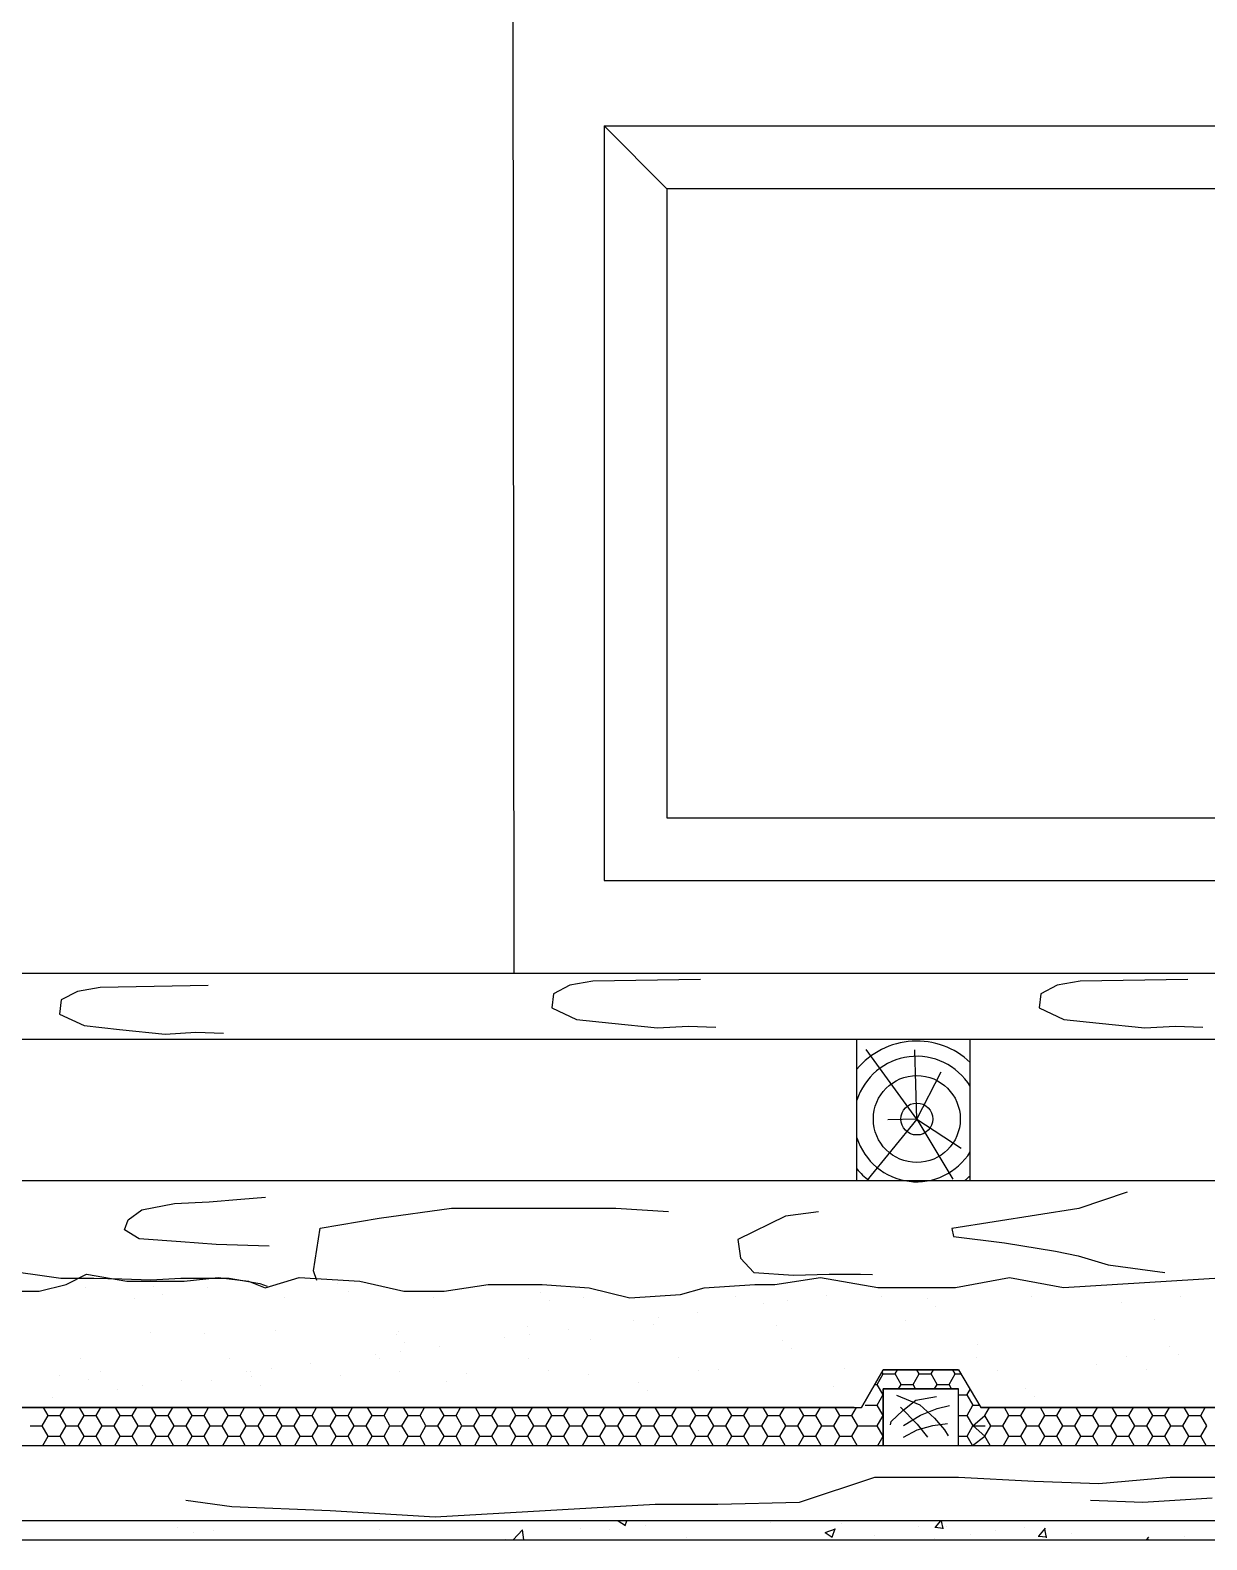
# Model space of a CAD drawing. Header units: millimetres. Extents: x 84778 to 227326, y -44398 to 146312.
# Drawn here: x 194694 to 195940, y -2601 to -1003 of the extents above; entities that cross this region are included whole.
import ezdxf

# ---------------------------------------------------------------- set-up
doc = ezdxf.new("R2010")
doc.units = ezdxf.units.MM
doc.header["$LTSCALE"] = 10
doc.layers.add('Тонкая', color=7, linetype='Continuous', lineweight=25)

msp = doc.modelspace()

# ---------------------------------------------------------------- linework, layer by layer
for p, q in [((195206.5, -2001.4), (195201.7, 2000.6)), ((195301.6, -1104.3), (195301.6, -1903.5)), ((195301.6, -1104.3), (195368.2, -1170.9)), ((195301.6, -1104.3), (196700.2, -1104.3)), ((195368.2, -1170.9), (195368.2, -1836.9)), ((196633.6, -1170.9), (195368.2, -1170.9)), ((195368.2, -1836.9), (196633.6, -1836.9)), ((195301.6, -1903.5), (196700.2, -1903.5))]:
    msp.add_line(p, q)
at = {"layer": 'Тонкая', "ltscale": 50}
for p, q in [((190671.6, -2001.4), (197791.6, -2001.4)), ((197071.6, -2221.4), (192031, -2221.4)), ((197071.6, -2581.4), (192031, -2581.4)), ((189451.6, -2601.4), (197071.6, -2601.4))]:
    msp.add_line(p, q, dxfattribs=at)
at = {"layer": 'Тонкая', "linetype": 'Continuous', "ltscale": 1000}
for p, q in [((195289.7, -2010.1), (195265.5, -2014.1)), ((195403.8, -2008.1), (195289.7, -2010.1)), ((195805.6, -2010.1), (195781.3, -2014.1)), ((195919.6, -2008.1), (195805.6, -2010.1)), ((194727, -2029.7), (194724.9, -2044.9)), ((194744.1, -2020.7), (194727, -2029.7)), ((194768.3, -2016.6), (194744.1, -2020.7)), ((194882.4, -2014.6), (194768.3, -2016.6)), ((195248.3, -2023.2), (195246.3, -2038.3)), ((195265.5, -2014.1), (195248.3, -2023.2)), ((195764.2, -2023.2), (195762.2, -2038.3)), ((195781.3, -2014.1), (195764.2, -2023.2)), ((194724.9, -2044.9), (194751.2, -2057)), ((195246.3, -2038.3), (195272.6, -2050.4)), ((195762.2, -2038.3), (195788.4, -2050.4)), ((194751.2, -2057), (194788.5, -2061)), ((194788.5, -2061), (194837, -2066.1)), ((195272.6, -2050.4), (195309.9, -2054.5)), ((195309.9, -2054.5), (195358.4, -2059.5)), ((195358.4, -2059.5), (195390.7, -2057.5)), ((195390.7, -2057.5), (195419.9, -2058.5)), ((195788.4, -2050.4), (195825.8, -2054.5)), ((195825.8, -2054.5), (195874.2, -2059.5)), ((195874.2, -2059.5), (195906.5, -2057.5)), ((195906.5, -2057.5), (195935.8, -2058.5)), ((190671.6, -2071.4), (197071.6, -2071.4)), ((194837, -2066.1), (194869.3, -2064)), ((194869.3, -2064), (194898.6, -2065)), ((195569.4, -2221), (195569.4, -2071.4)), ((195689.4, -2221), (195689.4, -2071.4)), ((195632.8, -2155.9), (195579.3, -2082.4)), ((195632.8, -2155.9), (195630.7, -2082.6)), ((195632.8, -2155.9), (195658.5, -2105.9)), ((195632.8, -2155.9), (195580, -2221)), ((195632.8, -2155.9), (195602, -2156.6)), ((195632.8, -2155.9), (195679.6, -2186.7)), ((195632.8, -2155.9), (195671, -2219.4)), ((195855.5, -2233.3), (195804.5, -2250.6)), ((194797.8, -2262.7), (194812.3, -2252.2)), ((194812.3, -2252.2), (194846.9, -2245.4)), ((194846.9, -2245.4), (194883.4, -2243.5)), ((194883.4, -2243.5), (194917.1, -2240.6)), ((194917.1, -2240.6), (194943.1, -2238.7)), ((195063.5, -2260.8), (195140.1, -2250.4)), ((195140.1, -2250.4), (195199.3, -2250.4)), ((195199.3, -2250.4), (195262, -2250.4)), ((195262, -2250.4), (195314.2, -2250.4)), ((195314.2, -2250.4), (195369.9, -2253.9)), ((195804.5, -2250.6), (195669.9, -2271.8)), ((194794, -2273.3), (194797.8, -2262.7)), ((195000.9, -2271.3), (195063.5, -2260.8)), ((195493.6, -2258.7), (195443.4, -2283.3)), ((195528.6, -2254), (195493.6, -2258.7)), ((194809.4, -2282.9), (194794, -2273.3)), ((194853.6, -2285.8), (194809.4, -2282.9)), ((194993.9, -2316.5), (195000.9, -2271.3)), ((195443.4, -2283.3), (195446.2, -2303.2)), ((195669.9, -2271.8), (195671.8, -2280.4)), ((195671.8, -2280.4), (195725.7, -2287.1)), ((194891.1, -2288.7), (194853.6, -2285.8)), ((194946.9, -2290.6), (194891.1, -2288.7)), ((195725.7, -2287.1), (195779.5, -2295.8)), ((195779.5, -2295.8), (195803.6, -2300.6)), ((195803.6, -2300.6), (195835.3, -2310.2)), ((194657.4, -2314.6), (194726.6, -2324.3)), ((194997.4, -2326.9), (194993.9, -2316.5)), ((195446.2, -2303.2), (195460.4, -2318.3)), ((195835.3, -2310.2), (195895.4, -2318.5)), ((194703.5, -2338.1), (194732.1, -2331)), ((194726.6, -2324.3), (194761.3, -2324.3)), ((194732.1, -2331), (194753.5, -2320.3)), ((194753.5, -2320.3), (194796.4, -2327.4)), ((194761.3, -2324.3), (194791.1, -2325.2)), ((194791.1, -2325.2), (194821.9, -2326.2)), ((194796.4, -2327.4), (194835.7, -2327.4)), ((194821.9, -2326.2), (194853.6, -2324.3)), ((194824.6, -2333.5), (194824.6, -2333.5)), ((194835.7, -2327.4), (194857.2, -2327.4)), ((194853.6, -2324.3), (194904.6, -2324.3)), ((194857.2, -2327.4), (194892.9, -2323.8)), ((194892.9, -2323.8), (194925.1, -2327.4)), ((194904.6, -2324.3), (194937.3, -2330)), ((194925.1, -2327.4), (194942.9, -2334.6)), ((194937.3, -2330), (194945, -2332.9)), ((194942.9, -2334.6), (194978.7, -2323.8)), ((194978.7, -2323.8), (195043, -2327.4)), ((195019.5, -2329.7), (195019.5, -2329.7)), ((195043, -2327.4), (195089.5, -2338.1)), ((195132.4, -2338.1), (195178.8, -2331)), ((195178.8, -2331), (195236, -2331)), ((195236, -2331), (195286, -2334.6)), ((195407.6, -2334.6), (195461.2, -2331)), ((195460.4, -2318.3), (195502.1, -2321.2)), ((195461.2, -2331), (195482.6, -2331)), ((195482.6, -2331), (195530.7, -2323.7)), ((195502.1, -2321.2), (195539.9, -2320.2)), ((195530.7, -2323.7), (195591.5, -2334.4)), ((195539.9, -2320.2), (195573.1, -2320.2)), ((195573.1, -2320.2), (195586, -2320.6)), ((195673.7, -2334.4), (195730.8, -2323.7)), ((195730.8, -2323.7), (195788, -2334.4)), ((195788, -2334.4), (195845.2, -2330.8)), ((195845.2, -2330.8), (195959.6, -2323.7)), ((194657, -2338.1), (194703.5, -2338.1)), ((194752.3, -2334), (194752.3, -2334)), ((194804.8, -2345.4), (194804.8, -2345.4)), ((194833.9, -2342.1), (194833.9, -2342.1)), ((194882.3, -2334.6), (194882.3, -2334.6)), ((194963, -2345.1), (194963, -2345.1)), ((195030.8, -2338), (195030.8, -2338)), ((195089.5, -2338.1), (195132.4, -2338.1)), ((195121.2, -2344.8), (195121.2, -2344.8)), ((195234.1, -2339.7), (195234.1, -2339.7)), ((195243.5, -2348.3), (195243.5, -2348.3)), ((195279.4, -2344.6), (195279.4, -2344.6)), ((195286, -2334.6), (195328.9, -2345.3)), ((195328.9, -2345.3), (195382.5, -2341.7)), ((195382.5, -2341.7), (195407.6, -2334.6)), ((195440.4, -2344.2), (195440.4, -2344.2)), ((195496.4, -2348.3), (195496.4, -2348.3)), ((195537.7, -2342.8), (195537.7, -2342.8)), ((195591.5, -2334.4), (195673.7, -2334.4)), ((195595.8, -2344), (195595.8, -2344)), ((195643.6, -2346), (195643.6, -2346)), ((195754, -2343.7), (195754, -2343.7)), ((195912.2, -2343.4), (195912.2, -2343.4)), ((195401, -2360.8), (195401, -2360.8)), ((195470, -2351.7), (195470, -2351.7)), ((195653, -2354.6), (195653, -2354.6)), ((195849.9, -2350.5), (195849.9, -2350.5)), ((194954, -2379.9), (194954, -2379.9)), ((195083.9, -2380.5), (195083.9, -2380.5)), ((195221.1, -2375.6), (195221.1, -2375.6)), ((195264.2, -2378.8), (195264.2, -2378.8)), ((195333.2, -2369.7), (195333.2, -2369.7)), ((195354.1, -2373.9), (195354.1, -2373.9)), ((195359.7, -2366.3), (195359.7, -2366.3)), ((195484, -2374.5), (195484, -2374.5)), ((195621.3, -2369.6), (195621.3, -2369.6)), ((195884.2, -2368.5), (195884.2, -2368.5)), ((194821, -2381.6), (194821, -2381.6)), ((194878.1, -2382.6), (194878.1, -2382.6)), ((195081.4, -2384.3), (195081.4, -2384.3)), ((195090.8, -2392.9), (195090.8, -2392.9)), ((195127.5, -2396.8), (195127.5, -2396.8)), ((195196.5, -2387.7), (195196.5, -2387.7)), ((195222.9, -2384.3), (195222.9, -2384.3)), ((195287.7, -2388.8), (195287.7, -2388.8)), ((195490.9, -2390.6), (195490.9, -2390.6)), ((195697.2, -2395), (195697.2, -2395)), ((195900.5, -2396.8), (195900.5, -2396.8)), ((194747.3, -2409.9), (194747.3, -2409.9)), ((194905.5, -2409.6), (194905.5, -2409.6)), ((195059.7, -2405.7), (195059.7, -2405.7)), ((195063.7, -2409.3), (195063.7, -2409.3)), ((195086.2, -2402.3), (195086.2, -2402.3)), ((195221.9, -2409), (195221.9, -2409)), ((195380.1, -2408.7), (195380.1, -2408.7)), ((195500.3, -2399.1), (195500.3, -2399.1)), ((195696.5, -2408.1), (195696.5, -2408.1)), ((195854.7, -2407.8), (195854.7, -2407.8)), ((195909.8, -2405.4), (195909.8, -2405.4)), ((194725.4, -2427.2), (194725.4, -2427.2)), ((194768.7, -2423.5), (194768.7, -2423.5)), ((194923, -2423.7), (194923, -2423.7)), ((194926.9, -2423.2), (194926.9, -2423.2)), ((194928.7, -2428.9), (194928.7, -2428.9)), ((194949.4, -2420.3), (194949.4, -2420.3)), ((194990.7, -2414.8), (194990.7, -2414.8)), ((195022.7, -2427.5), (195022.7, -2427.5)), ((195085.1, -2422.9), (195085.1, -2422.9)), ((195155.6, -2425.8), (195155.6, -2425.8)), ((195243.3, -2422.6), (195243.3, -2422.6)), ((195285.6, -2426.5), (195285.6, -2426.5)), ((195401.5, -2422.3), (195401.5, -2422.3)), ((195422.8, -2421.5), (195422.8, -2421.5)), ((195555.8, -2419.8), (195555.8, -2419.8)), ((195597.1, -2421.4), (195574.4, -2461.4)), ((195574.4, -2461.4), (195597.1, -2421.4)), ((195574.4, -2461.4), (195597.1, -2421.4)), ((195590.7, -2436.8), (195597.1, -2425.8)), ((195597.1, -2425.8), (195595.9, -2423.6)), ((195677.1, -2421.4), (195597.1, -2421.4)), ((195597.1, -2421.4), (195677.1, -2421.4)), ((195597.1, -2421.4), (195677.1, -2421.4)), ((195597.1, -2421.4), (195677.1, -2421.4)), ((195597.1, -2425.8), (195609.8, -2425.8)), ((195609.8, -2425.8), (195612.3, -2421.4)), ((195616.2, -2436.8), (195609.8, -2425.8)), ((195628.8, -2436.8), (195635.2, -2425.8)), ((195635.2, -2425.8), (195632.7, -2421.4)), ((195635.2, -2425.8), (195647.9, -2425.8)), ((195647.9, -2425.8), (195650.4, -2421.4)), ((195654.3, -2436.8), (195647.9, -2425.8)), ((195666.9, -2436.8), (195673.3, -2425.8)), ((195673.3, -2425.8), (195670.8, -2421.4)), ((195673.3, -2425.8), (195679.7, -2425.8)), ((195677.1, -2421.4), (195700.5, -2461.4)), ((195717.9, -2421.8), (195717.9, -2421.8)), ((195822.9, -2415.5), (195822.9, -2415.5)), ((195876.1, -2421.5), (195876.1, -2421.5)), ((194755.5, -2431.9), (194755.5, -2431.9)), ((194786.3, -2441.8), (194786.3, -2441.8)), ((194812.7, -2438.3), (194812.7, -2438.3)), ((194854, -2432.8), (194854, -2432.8)), ((194885.5, -2432.5), (194885.5, -2432.5)), ((194938, -2437.5), (194938, -2437.5)), ((195134.9, -2433.4), (195134.9, -2433.4)), ((195338.2, -2435.1), (195338.2, -2435.1)), ((195347.6, -2443.7), (195347.6, -2443.7)), ((195544.5, -2439.6), (195544.5, -2439.6)), ((195588.4, -2436.8), (195590.8, -2436.8)), ((195597.1, -2447.8), (195590.8, -2436.8)), ((195677.1, -2441.4), (195597.1, -2441.4)), ((195597.1, -2441.4), (195597.1, -2501.4)), ((195597.1, -2441.4), (195677.1, -2441.4)), ((195597.1, -2501.4), (195597.1, -2441.4)), ((195613.5, -2441.4), (195616.1, -2436.8)), ((195616.2, -2436.8), (195628.9, -2436.8)), ((195631.5, -2441.4), (195628.9, -2436.8)), ((195651.6, -2441.4), (195654.2, -2436.8)), ((195654.3, -2436.8), (195667, -2436.8)), ((195669.6, -2441.4), (195667, -2436.8)), ((195677.1, -2501.4), (195677.1, -2441.4)), ((195677.1, -2501.4), (195677.1, -2441.4)), ((195686, -2447.7), (195689.2, -2442.1)), ((195747.8, -2441.4), (195747.8, -2441.4)), ((194717.3, -2450.8), (194717.3, -2450.8)), ((195578.1, -2458.8), (195590.8, -2458.8)), ((195590.7, -2458.7), (195597.1, -2447.7)), ((195597.1, -2469.8), (195590.8, -2458.8)), ((195611.2, -2448.1), (195635.9, -2458.4)), ((195615.4, -2461.1), (195633.2, -2478.9)), ((195618.1, -2464.5), (195631.8, -2453.6)), ((195631.8, -2453.6), (195653.7, -2449.5)), ((195635.9, -2458.4), (195651.7, -2472.7)), ((195654.4, -2462.5), (195667.4, -2459.1)), ((195677.1, -2447.8), (195686, -2447.8)), ((195692.4, -2458.8), (195686, -2447.8)), ((195686, -2469.7), (195692.3, -2458.7)), ((195692.4, -2458.8), (195698.9, -2458.8)), ((195757.1, -2450), (195757.1, -2450)), ((194492.7, -2461.4), (195574.4, -2461.4)), ((195566.6, -2461.4), (194492.7, -2461.4)), ((194492.7, -2461.4), (195566.6, -2461.4)), ((194706.7, -2480.7), (194713.1, -2469.7)), ((194713.1, -2469.8), (194708.2, -2461.4)), ((194713.1, -2469.8), (194725.8, -2469.8)), ((194725.8, -2469.7), (194730.6, -2461.4)), ((194732.1, -2480.8), (194725.8, -2469.8)), ((194744.8, -2480.7), (194751.2, -2469.7)), ((194751.2, -2469.8), (194746.3, -2461.4)), ((194751.2, -2469.8), (194763.9, -2469.8)), ((194763.9, -2469.7), (194768.7, -2461.4)), ((194770.2, -2480.8), (194763.9, -2469.8)), ((194782.9, -2480.7), (194789.3, -2469.7)), ((194789.3, -2469.8), (194784.4, -2461.4)), ((194789.3, -2469.8), (194802, -2469.8)), ((194802, -2469.7), (194806.8, -2461.4)), ((194808.3, -2480.8), (194802, -2469.8)), ((194821, -2480.7), (194827.4, -2469.7)), ((194827.4, -2469.8), (194822.5, -2461.4)), ((194827.4, -2469.8), (194840.1, -2469.8)), ((194840.1, -2469.7), (194844.9, -2461.4)), ((194846.4, -2480.8), (194840.1, -2469.8)), ((194859.1, -2480.7), (194865.5, -2469.7)), ((194865.5, -2469.8), (194860.6, -2461.4)), ((194865.5, -2469.8), (194878.2, -2469.8)), ((194878.2, -2469.7), (194883, -2461.4)), ((194884.5, -2480.8), (194878.2, -2469.8)), ((194897.2, -2480.7), (194903.6, -2469.7)), ((194903.6, -2469.8), (194898.7, -2461.4)), ((194903.6, -2469.8), (194916.3, -2469.8)), ((194916.3, -2469.7), (194921.1, -2461.4)), ((194922.6, -2480.8), (194916.3, -2469.8)), ((194935.3, -2480.7), (194941.7, -2469.7)), ((194941.7, -2469.8), (194936.8, -2461.4)), ((194941.7, -2469.8), (194954.4, -2469.8)), ((194954.4, -2469.7), (194959.2, -2461.4)), ((194960.7, -2480.8), (194954.4, -2469.8)), ((194973.4, -2480.7), (194979.8, -2469.7)), ((194979.8, -2469.8), (194974.9, -2461.4)), ((194979.8, -2469.8), (194992.5, -2469.8)), ((194992.5, -2469.7), (194997.3, -2461.4)), ((194998.8, -2480.8), (194992.5, -2469.8)), ((195011.5, -2480.7), (195017.9, -2469.7)), ((195017.9, -2469.8), (195013, -2461.4)), ((195017.9, -2469.8), (195030.6, -2469.8)), ((195030.6, -2469.7), (195035.4, -2461.4)), ((195036.9, -2480.8), (195030.6, -2469.8)), ((195049.6, -2480.7), (195056, -2469.7)), ((195056, -2469.8), (195051.1, -2461.4)), ((195056, -2469.8), (195068.7, -2469.8)), ((195068.7, -2469.7), (195073.5, -2461.4)), ((195075, -2480.8), (195068.7, -2469.8)), ((195087.7, -2480.7), (195094.1, -2469.7)), ((195094.1, -2469.8), (195089.2, -2461.4)), ((195094.1, -2469.8), (195106.8, -2469.8)), ((195106.8, -2469.7), (195111.6, -2461.4)), ((195113.1, -2480.8), (195106.8, -2469.8)), ((195125.8, -2480.7), (195132.2, -2469.7)), ((195132.2, -2469.8), (195127.3, -2461.4)), ((195132.2, -2469.8), (195144.9, -2469.8)), ((195144.9, -2469.7), (195149.7, -2461.4)), ((195151.2, -2480.8), (195144.9, -2469.8)), ((195163.9, -2480.7), (195170.3, -2469.7)), ((195170.3, -2469.8), (195165.4, -2461.4)), ((195170.3, -2469.8), (195183, -2469.8)), ((195183, -2469.7), (195187.8, -2461.4)), ((195189.3, -2480.8), (195183, -2469.8)), ((195202, -2480.7), (195208.4, -2469.7)), ((195208.4, -2469.8), (195203.5, -2461.4)), ((195208.4, -2469.8), (195221.1, -2469.8)), ((195221.1, -2469.7), (195225.9, -2461.4)), ((195227.4, -2480.8), (195221.1, -2469.8)), ((195240.1, -2480.7), (195246.5, -2469.7)), ((195246.5, -2469.8), (195241.6, -2461.4)), ((195246.5, -2469.8), (195259.2, -2469.8)), ((195259.2, -2469.7), (195264, -2461.4)), ((195265.5, -2480.8), (195259.2, -2469.8)), ((195278.2, -2480.7), (195284.6, -2469.7)), ((195284.6, -2469.8), (195279.7, -2461.4)), ((195284.6, -2469.8), (195297.3, -2469.8)), ((195297.3, -2469.7), (195302.1, -2461.4)), ((195303.6, -2480.8), (195297.3, -2469.8)), ((195316.3, -2480.7), (195322.7, -2469.7)), ((195322.7, -2469.8), (195317.8, -2461.4)), ((195322.7, -2469.8), (195335.4, -2469.8)), ((195335.4, -2469.7), (195340.2, -2461.4)), ((195341.7, -2480.8), (195335.4, -2469.8)), ((195354.4, -2480.7), (195360.8, -2469.7)), ((195360.8, -2469.8), (195355.9, -2461.4)), ((195360.8, -2469.8), (195373.5, -2469.8)), ((195373.5, -2469.7), (195378.3, -2461.4)), ((195379.8, -2480.8), (195373.5, -2469.8)), ((195392.5, -2480.7), (195398.9, -2469.7)), ((195398.9, -2469.8), (195394, -2461.4)), ((195398.9, -2469.8), (195411.6, -2469.8)), ((195411.6, -2469.7), (195416.4, -2461.4)), ((195417.9, -2480.8), (195411.6, -2469.8)), ((195430.6, -2480.7), (195437, -2469.7)), ((195437, -2469.8), (195432.1, -2461.4)), ((195437, -2469.8), (195449.7, -2469.8)), ((195449.7, -2469.7), (195454.5, -2461.4)), ((195456, -2480.8), (195449.7, -2469.8)), ((195468.7, -2480.7), (195475.1, -2469.7)), ((195475.1, -2469.8), (195470.2, -2461.4)), ((195475.1, -2469.8), (195487.8, -2469.8)), ((195487.8, -2469.7), (195492.6, -2461.4)), ((195494.1, -2480.8), (195487.8, -2469.8)), ((195506.8, -2480.7), (195513.2, -2469.7)), ((195513.2, -2469.8), (195508.3, -2461.4)), ((195513.2, -2469.8), (195525.9, -2469.8)), ((195525.9, -2469.7), (195530.7, -2461.4)), ((195532.2, -2480.8), (195525.9, -2469.8)), ((195544.9, -2480.7), (195551.3, -2469.7)), ((195551.3, -2469.8), (195546.4, -2461.4)), ((195551.3, -2469.8), (195564, -2469.8)), ((195551.3, -2469.8), (195564, -2469.8)), ((195564, -2469.8), (195568.8, -2461.4)), ((195570.3, -2480.8), (195564, -2469.8)), ((195590.7, -2480.7), (195597.1, -2469.7)), ((195605.1, -2479.6), (195605.8, -2476.2)), ((195605.8, -2476.2), (195618.1, -2464.5)), ((195618.8, -2480.3), (195636.6, -2469.3)), ((195636.6, -2469.3), (195654.4, -2462.5)), ((195651.7, -2472.7), (195662, -2485.1)), ((195677.1, -2469.8), (195686, -2469.8)), ((195692.4, -2480.8), (195686, -2469.8)), ((195692.3, -2480.7), (195704.9, -2469.8)), ((195700.5, -2461.4), (196782.1, -2461.4)), ((196774.4, -2461.4), (195700.5, -2461.4)), ((195700.5, -2461.4), (196774.4, -2461.4)), ((195704.9, -2469.7), (195709.7, -2461.4)), ((195711.3, -2480.8), (195704.9, -2469.8)), ((195723.9, -2480.7), (195730.3, -2469.7)), ((195730.3, -2469.8), (195725.5, -2461.4)), ((195730.3, -2469.8), (195743, -2469.8)), ((195743, -2469.7), (195747.8, -2461.4)), ((195749.4, -2480.8), (195743, -2469.8)), ((195762, -2480.7), (195768.4, -2469.7)), ((195768.4, -2469.8), (195763.6, -2461.4)), ((195768.4, -2469.8), (195781.1, -2469.8)), ((195781.1, -2469.7), (195785.9, -2461.4)), ((195787.5, -2480.8), (195781.1, -2469.8)), ((195800.1, -2480.7), (195806.5, -2469.7)), ((195806.5, -2469.8), (195801.7, -2461.4)), ((195806.5, -2469.8), (195819.2, -2469.8)), ((195819.2, -2469.7), (195824, -2461.4)), ((195825.6, -2480.8), (195819.2, -2469.8)), ((195838.2, -2480.7), (195844.6, -2469.7)), ((195844.6, -2469.8), (195839.8, -2461.4)), ((195844.6, -2469.8), (195857.3, -2469.8)), ((195857.3, -2469.7), (195862.1, -2461.4)), ((195863.7, -2480.8), (195857.3, -2469.8)), ((195876.3, -2480.7), (195882.7, -2469.7)), ((195882.7, -2469.8), (195877.9, -2461.4)), ((195882.7, -2469.8), (195895.4, -2469.8)), ((195895.4, -2469.7), (195900.2, -2461.4)), ((195901.8, -2480.8), (195895.4, -2469.8)), ((195914.4, -2480.7), (195920.8, -2469.7)), ((195920.8, -2469.8), (195916, -2461.4)), ((195920.8, -2469.8), (195933.5, -2469.8)), ((195933.5, -2469.7), (195938.3, -2461.4)), ((195939.9, -2480.8), (195933.5, -2469.8)), ((194694, -2480.7), (194706.7, -2480.7)), ((194713.1, -2491.8), (194706.7, -2480.8)), ((194707.5, -2501.4), (194713.1, -2491.7)), ((194713.1, -2491.7), (194725.8, -2491.7)), ((194725.8, -2491.7), (194732.1, -2480.7)), ((194731.3, -2501.4), (194725.8, -2491.8)), ((194732.1, -2480.7), (194744.8, -2480.7)), ((194751.2, -2491.8), (194744.8, -2480.8)), ((194745.6, -2501.4), (194751.2, -2491.7)), ((194751.2, -2491.7), (194763.9, -2491.7)), ((194763.9, -2491.7), (194770.2, -2480.7)), ((194769.4, -2501.4), (194763.9, -2491.8)), ((194770.2, -2480.7), (194782.9, -2480.7)), ((194789.3, -2491.8), (194782.9, -2480.8)), ((194783.7, -2501.4), (194789.3, -2491.7)), ((194789.3, -2491.7), (194802, -2491.7)), ((194802, -2491.7), (194808.3, -2480.7)), ((194807.5, -2501.4), (194802, -2491.8)), ((194808.3, -2480.7), (194821, -2480.7)), ((194827.4, -2491.8), (194821, -2480.8)), ((194821.8, -2501.4), (194827.4, -2491.7)), ((194827.4, -2491.7), (194840.1, -2491.7)), ((194840.1, -2491.7), (194846.4, -2480.7)), ((194845.6, -2501.4), (194840.1, -2491.8)), ((194846.4, -2480.7), (194859.1, -2480.7)), ((194865.5, -2491.8), (194859.1, -2480.8)), ((194859.9, -2501.4), (194865.5, -2491.7)), ((194865.5, -2491.7), (194878.2, -2491.7)), ((194878.2, -2491.7), (194884.5, -2480.7)), ((194883.7, -2501.4), (194878.2, -2491.8)), ((194884.5, -2480.7), (194897.2, -2480.7)), ((194903.6, -2491.8), (194897.2, -2480.8)), ((194898, -2501.4), (194903.6, -2491.7)), ((194903.6, -2491.7), (194916.3, -2491.7)), ((194916.3, -2491.7), (194922.6, -2480.7)), ((194921.8, -2501.4), (194916.3, -2491.8)), ((194922.6, -2480.7), (194935.3, -2480.7)), ((194941.7, -2491.8), (194935.3, -2480.8)), ((194936.1, -2501.4), (194941.7, -2491.7)), ((194941.7, -2491.7), (194954.4, -2491.7)), ((194954.4, -2491.7), (194960.7, -2480.7)), ((194959.9, -2501.4), (194954.4, -2491.8)), ((194960.7, -2480.7), (194973.4, -2480.7)), ((194979.8, -2491.8), (194973.4, -2480.8)), ((194974.2, -2501.4), (194979.8, -2491.7)), ((194979.8, -2491.7), (194992.5, -2491.7)), ((194992.5, -2491.7), (194998.8, -2480.7)), ((194998, -2501.4), (194992.5, -2491.8)), ((194998.8, -2480.7), (195011.5, -2480.7)), ((195017.9, -2491.8), (195011.5, -2480.8)), ((195012.3, -2501.4), (195017.9, -2491.7)), ((195017.9, -2491.7), (195030.6, -2491.7)), ((195030.6, -2491.7), (195036.9, -2480.7)), ((195036.1, -2501.4), (195030.6, -2491.8)), ((195036.9, -2480.7), (195049.6, -2480.7)), ((195056, -2491.8), (195049.6, -2480.8)), ((195050.4, -2501.4), (195056, -2491.7)), ((195056, -2491.7), (195068.7, -2491.7)), ((195068.7, -2491.7), (195075, -2480.7)), ((195074.2, -2501.4), (195068.7, -2491.8)), ((195075, -2480.7), (195087.7, -2480.7)), ((195094.1, -2491.8), (195087.7, -2480.8)), ((195088.5, -2501.4), (195094.1, -2491.7)), ((195094.1, -2491.7), (195106.8, -2491.7)), ((195106.8, -2491.7), (195113.1, -2480.7)), ((195112.3, -2501.4), (195106.8, -2491.8)), ((195113.1, -2480.7), (195125.8, -2480.7)), ((195132.2, -2491.8), (195125.8, -2480.8)), ((195126.6, -2501.4), (195132.2, -2491.7)), ((195132.2, -2491.7), (195144.9, -2491.7)), ((195144.9, -2491.7), (195151.2, -2480.7)), ((195150.4, -2501.4), (195144.9, -2491.8)), ((195151.2, -2480.7), (195163.9, -2480.7)), ((195170.3, -2491.8), (195163.9, -2480.8)), ((195164.7, -2501.4), (195170.3, -2491.7)), ((195170.3, -2491.7), (195183, -2491.7)), ((195183, -2491.7), (195189.3, -2480.7)), ((195188.5, -2501.4), (195183, -2491.8)), ((195189.3, -2480.7), (195202, -2480.7)), ((195208.4, -2491.8), (195202, -2480.8)), ((195202.8, -2501.4), (195208.4, -2491.7)), ((195208.4, -2491.7), (195221.1, -2491.7)), ((195221.1, -2491.7), (195227.4, -2480.7)), ((195226.6, -2501.4), (195221.1, -2491.8)), ((195227.4, -2480.7), (195240.1, -2480.7)), ((195246.5, -2491.8), (195240.1, -2480.8)), ((195240.9, -2501.4), (195246.5, -2491.7)), ((195246.5, -2491.7), (195259.2, -2491.7)), ((195259.2, -2491.7), (195265.5, -2480.7)), ((195264.7, -2501.4), (195259.2, -2491.8)), ((195265.5, -2480.7), (195278.2, -2480.7)), ((195284.6, -2491.8), (195278.2, -2480.8)), ((195279, -2501.4), (195284.6, -2491.7)), ((195284.6, -2491.7), (195297.3, -2491.7)), ((195297.3, -2491.7), (195303.6, -2480.7)), ((195302.8, -2501.4), (195297.3, -2491.8)), ((195303.6, -2480.7), (195316.3, -2480.7)), ((195322.7, -2491.8), (195316.3, -2480.8)), ((195317.1, -2501.4), (195322.7, -2491.7)), ((195322.7, -2491.7), (195335.4, -2491.7)), ((195335.4, -2491.7), (195341.7, -2480.7)), ((195340.9, -2501.4), (195335.4, -2491.8)), ((195341.7, -2480.7), (195354.4, -2480.7)), ((195360.8, -2491.8), (195354.4, -2480.8)), ((195355.2, -2501.4), (195360.8, -2491.7)), ((195360.8, -2491.7), (195373.5, -2491.7)), ((195373.5, -2491.7), (195379.8, -2480.7)), ((195379, -2501.4), (195373.5, -2491.8)), ((195379.8, -2480.7), (195392.5, -2480.7)), ((195398.9, -2491.8), (195392.5, -2480.8)), ((195393.3, -2501.4), (195398.9, -2491.7)), ((195398.9, -2491.7), (195411.6, -2491.7)), ((195411.6, -2491.7), (195417.9, -2480.7)), ((195417.1, -2501.4), (195411.6, -2491.8)), ((195417.9, -2480.7), (195430.6, -2480.7)), ((195437, -2491.8), (195430.6, -2480.8)), ((195431.4, -2501.4), (195437, -2491.7)), ((195437, -2491.7), (195449.7, -2491.7)), ((195449.7, -2491.7), (195456, -2480.7)), ((195455.2, -2501.4), (195449.7, -2491.8)), ((195456, -2480.7), (195468.7, -2480.7)), ((195475.1, -2491.8), (195468.7, -2480.8)), ((195469.5, -2501.4), (195475.1, -2491.7)), ((195475.1, -2491.7), (195487.8, -2491.7)), ((195487.8, -2491.7), (195494.1, -2480.7)), ((195493.3, -2501.4), (195487.8, -2491.8)), ((195494.1, -2480.7), (195506.8, -2480.7)), ((195513.2, -2491.8), (195506.8, -2480.8)), ((195507.6, -2501.4), (195513.2, -2491.7)), ((195513.2, -2491.7), (195525.9, -2491.7)), ((195525.9, -2491.7), (195532.2, -2480.7)), ((195531.4, -2501.4), (195525.9, -2491.8)), ((195532.2, -2480.7), (195544.9, -2480.7)), ((195551.3, -2491.8), (195544.9, -2480.8)), ((195545.7, -2501.4), (195551.3, -2491.7)), ((195551.3, -2491.7), (195564, -2491.7)), ((195551.3, -2491.8), (195564, -2491.8)), ((195564, -2491.8), (195570.3, -2480.8)), ((195569.5, -2501.4), (195564, -2491.8)), ((195570.4, -2480.8), (195583.1, -2480.8)), ((195570.4, -2480.8), (195574.4, -2480.8)), ((195578.1, -2480.7), (195590.8, -2480.7)), ((195597.1, -2491.8), (195590.8, -2480.8)), ((195591.5, -2501.4), (195597.1, -2491.7)), ((195618.8, -2492.6), (195633.2, -2485.1)), ((195633.2, -2478.9), (195644.1, -2492.6)), ((195633.2, -2485.1), (195649.6, -2480.3)), ((195649.6, -2480.3), (195665.4, -2478.2)), ((195662, -2485.1), (195666.1, -2491.2)), ((195677.1, -2491.7), (195686, -2491.7)), ((195686, -2491.7), (195692.3, -2480.7)), ((195691.6, -2501.4), (195686, -2491.8)), ((195691.6, -2501.4), (195704.9, -2491.8)), ((195692.4, -2480.7), (195705.1, -2480.7)), ((195692.4, -2480.7), (195704.9, -2491.8)), ((195704.9, -2491.7), (195711.2, -2480.7)), ((195710.5, -2501.4), (195704.9, -2491.8)), ((195711.3, -2480.7), (195724, -2480.7)), ((195730.3, -2491.8), (195724, -2480.8)), ((195724.7, -2501.4), (195730.3, -2491.7)), ((195730.3, -2491.7), (195743, -2491.7)), ((195743, -2491.7), (195749.3, -2480.7)), ((195748.6, -2501.4), (195743, -2491.8)), ((195749.4, -2480.7), (195762.1, -2480.7)), ((195768.4, -2491.8), (195762.1, -2480.8)), ((195762.8, -2501.4), (195768.4, -2491.7)), ((195768.4, -2491.7), (195781.1, -2491.7)), ((195781.1, -2491.7), (195787.4, -2480.7)), ((195786.7, -2501.4), (195781.1, -2491.8)), ((195787.5, -2480.7), (195800.2, -2480.7)), ((195806.5, -2491.8), (195800.2, -2480.8)), ((195800.9, -2501.4), (195806.5, -2491.7)), ((195806.5, -2491.7), (195819.2, -2491.7)), ((195819.2, -2491.7), (195825.5, -2480.7)), ((195824.8, -2501.4), (195819.2, -2491.8)), ((195825.6, -2480.7), (195838.3, -2480.7)), ((195844.6, -2491.8), (195838.3, -2480.8)), ((195839, -2501.4), (195844.6, -2491.7)), ((195844.6, -2491.7), (195857.3, -2491.7)), ((195857.3, -2491.7), (195863.6, -2480.7)), ((195862.9, -2501.4), (195857.3, -2491.8)), ((195863.7, -2480.7), (195876.4, -2480.7)), ((195882.7, -2491.8), (195876.4, -2480.8)), ((195877.1, -2501.4), (195882.7, -2491.7)), ((195882.7, -2491.7), (195895.4, -2491.7)), ((195895.4, -2491.7), (195901.7, -2480.7)), ((195901, -2501.4), (195895.4, -2491.8)), ((195901.8, -2480.7), (195914.5, -2480.7)), ((195920.8, -2491.8), (195914.5, -2480.8)), ((195915.2, -2501.4), (195920.8, -2491.7)), ((195920.8, -2491.7), (195933.5, -2491.7)), ((195933.5, -2491.7), (195939.8, -2480.7)), ((195939.1, -2501.4), (195933.5, -2491.8)), ((190861.6, -2501.4), (196948.6, -2501.4)), ((195508.6, -2561.6), (195588.4, -2535)), ((195588.4, -2535), (195677.1, -2535)), ((195677.1, -2535), (195757, -2539.4)), ((195757, -2539.4), (195825.7, -2541.6)), ((195825.7, -2541.6), (195901.1, -2535)), ((195901.1, -2535), (195969.9, -2535)), ((195872.3, -2561.6), (195945.5, -2557.1)), ((194858.8, -2559.4), (194907.6, -2566)), ((194907.6, -2566), (195011.8, -2570.4)), ((195011.8, -2570.4), (195122.7, -2577.1)), ((195122.7, -2577.1), (195355.6, -2563.8)), ((195355.6, -2563.8), (195422.1, -2563.8)), ((195422.1, -2563.8), (195508.6, -2561.6)), ((195816.8, -2559.4), (195872.3, -2561.6)), ((194849.8, -2588), (194849.8, -2588)), ((194963, -2581.5), (194963, -2581.5)), ((194965.1, -2581.8), (194965.1, -2581.8)), ((195276.8, -2589.2), (195276.8, -2589.2)), ((195316.6, -2581.3), (195324.2, -2586.4)), ((195316.9, -2581.5), (195317.4, -2581.3)), ((195324.1, -2586.4), (195325.8, -2581.3)), ((195345.3, -2586), (195345.3, -2586)), ((195477.8, -2583.2), (195477.8, -2583.2)), ((195553, -2584.3), (195553, -2584.3)), ((195634.3, -2587.8), (195634.3, -2587.8)), ((195652, -2588.1), (195661.1, -2588.9)), ((195652.6, -2588.1), (195658.3, -2581.3)), ((195660.7, -2589.8), (195659.1, -2581.3)), ((195664.5, -2587.5), (195664.5, -2587.5)), ((195747.1, -2587.9), (195747.1, -2587.9)), ((195761.9, -2597.7), (195769.2, -2588.9)), ((194866.7, -2594.1), (194866.7, -2594.1)), ((194888.1, -2591.6), (194888.1, -2591.6)), ((195064.1, -2590.9), (195064.1, -2590.9)), ((195197.6, -2600.6), (195197.6, -2600.6)), ((195205.4, -2601.4), (195215.4, -2591)), ((195216.7, -2601.4), (195215.4, -2590.9)), ((195307.1, -2591), (195307.1, -2591)), ((195388.9, -2598.5), (195388.9, -2598.5)), ((195535.6, -2593.5), (195543.2, -2598.7)), ((195535.9, -2593.7), (195546.6, -2589.6)), ((195543.1, -2598.6), (195546.2, -2589.4)), ((195587.6, -2597.3), (195587.6, -2597.3)), ((195651.3, -2600.5), (195651.3, -2600.5)), ((195689.4, -2595.5), (195689.4, -2595.5)), ((195715.7, -2591.2), (195715.7, -2591.2)), ((195761.3, -2597.6), (195770.5, -2598.4)), ((195770, -2599.4), (195768.2, -2589.9)), ((195797, -2594.6), (195797, -2594.6)), ((195876.1, -2601.4), (195878.5, -2598.5)), ((195877.9, -2601.4), (195877.5, -2599.4)), ((195878.4, -2598.1), (195878.4, -2598.1)), ((195915.9, -2597.9), (195915.9, -2597.9))]:
    msp.add_line(p, q, dxfattribs=at)
for radius in [46, 16.9]:
    msp.add_circle((195632.8, -2155.9), radius, dxfattribs=at)
for radius, start, end in [(82.5, 46.6649, 140.2388), (66.4, 31.5873, 162.5904), (66.4, 197.4096, 328.4127), (82.5, 219.7612, 232.1806), (82.5, 307.8194, 313.3351)]:
    msp.add_arc((195632.8, -2155.9), radius, start, end, dxfattribs=at)

doc.saveas('drawing.dxf')
